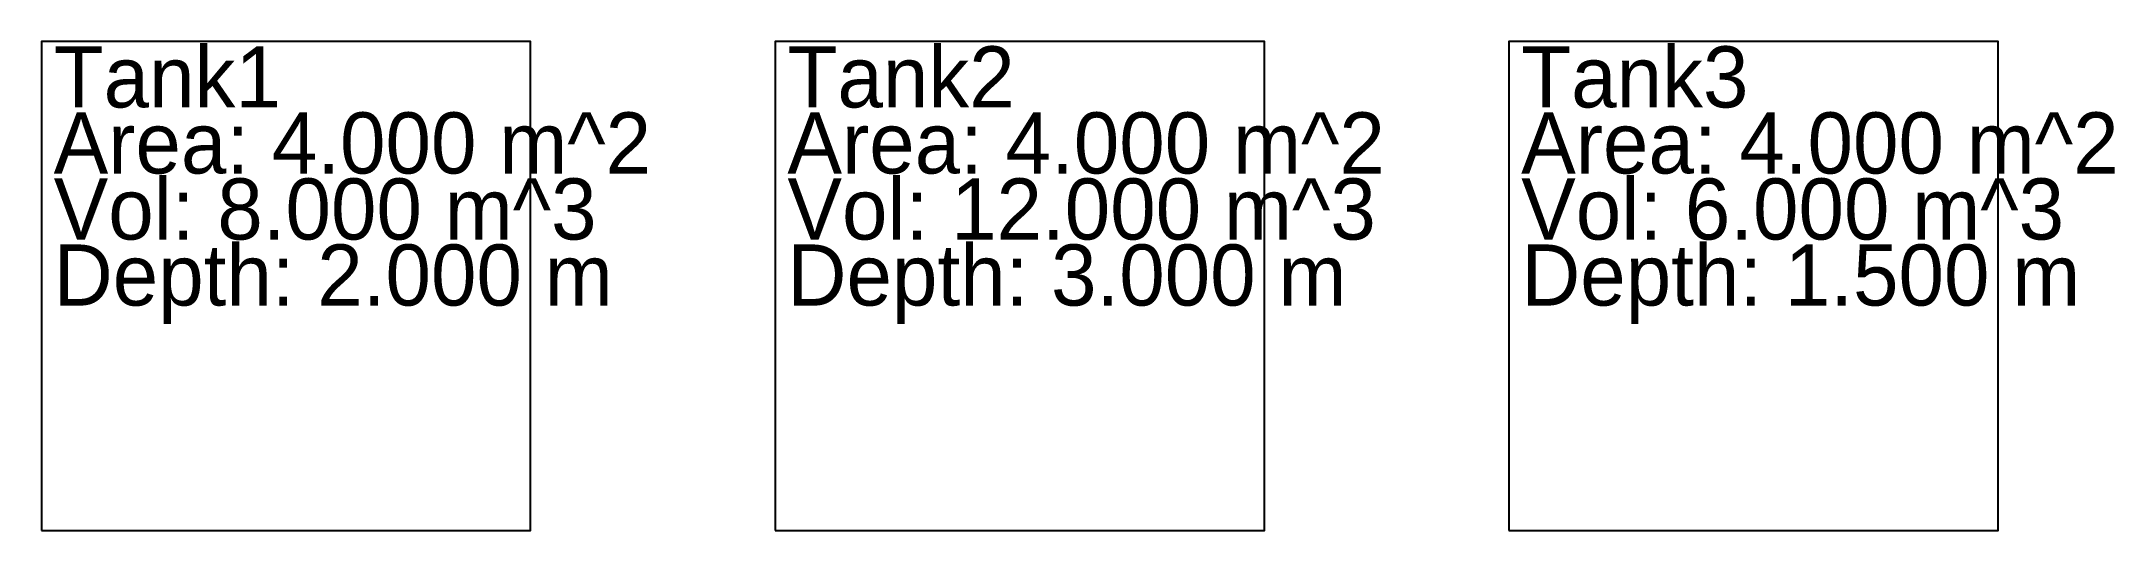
# Model space of a CAD drawing. Header units: metres. Extents: x 1 to 9.48, y 1 to 3.
import ezdxf

# ---------------------------------------------------------------- set-up
doc = ezdxf.new("R2010")
doc.units = ezdxf.units.M

msp = doc.modelspace()

# ---------------------------------------------------------------- linework, layer by layer
for points in [[(1, 1), (3, 1), (3, 3), (1, 3)], [(4, 1), (6, 1), (6, 3), (4, 3)], [(7, 1), (9, 1), (9, 3), (7, 3)]]:
    msp.add_lwpolyline(points, close=True)

# ---------------------------------------------------------------- texts
for s, p in [('Tank1', (1.05, 2.73)), ('Tank2', (4.05, 2.73)), ('Tank3', (7.05, 2.73)), ('Area: 4.000 m^2', (1.05, 2.46)), ('Area: 4.000 m^2', (4.05, 2.46)), ('Area: 4.000 m^2', (7.05, 2.46)), ('Vol: 8.000 m^3', (1.05, 2.19)), ('Vol: 12.000 m^3', (4.05, 2.19)), ('Vol: 6.000 m^3', (7.05, 2.19)), ('Depth: 2.000 m', (1.05, 1.92)), ('Depth: 3.000 m', (4.05, 1.92)), ('Depth: 1.500 m', (7.05, 1.92))]:
    msp.add_text(s, height=0.25).set_placement(p)

doc.saveas('drawing.dxf')
